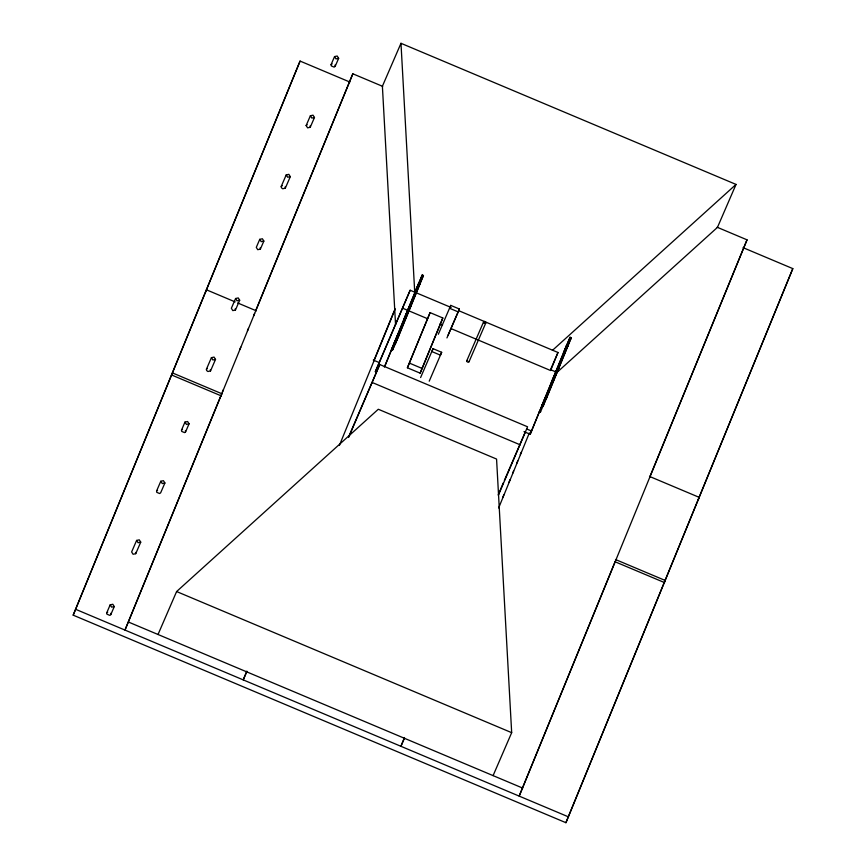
<?xml version="1.0" encoding="UTF-8"?>
<svg xmlns="http://www.w3.org/2000/svg" width="866" height="866" viewBox="0 0 866 866"><rect width="100%" height="100%" fill="white"/><g stroke="black" fill="none" stroke-linecap="round" stroke-linejoin="round"><path stroke-width="1.3" d="M743.039 247.644L792.812 268.612L565.92 822.7L73.188 615.163L300.08 61.075L349.853 82.043M73.188 615.163L300.08 61.075M221.295 394.755L124.985 630.08L352.83 73.794L382.707 86.383M222.313 392.255L223.341 389.754M239.73 349.691L240.759 347.19M247.416 330.92L248.445 328.42M253.565 315.895L254.593 313.395M255.611 310.894L352.83 73.794M246.832 671.118L243.238 679.886L246.723 671.854M373.863 360.7L394.355 310.634M339.44 445.297L395.275 308.859M348.868 436.356L379.752 364.532L527.578 426.797L498.556 494.822M348.63 437.438L379.752 364.532M410.159 290.24L375.346 371.666L410.159 290.24L451.154 307.495M384.396 367.065L418.743 283.074L419.978 283.593L395.394 343.629L394.16 343.109M384.785 366.318L422.218 275.042L423.452 275.561L398.869 335.597L397.635 335.077M397.775 335.034L398.079 334.319M409.878 305.46L410.181 304.745L411.209 305.178L404.887 319.781M392.482 350.08L399.248 334.72L398.014 334.2L391.454 349.647L392.482 350.08L399.096 334.752M423.312 275.594L423.009 276.319L421.991 275.886L422.283 275.161L423.312 275.594L416.687 290.922L415.669 290.489L422.218 275.042M407.399 367.79L430.088 312.615L442.818 317.984L422.153 368.483L420.129 373.149L407.399 367.79L430.088 312.615M420.129 373.149L442.818 317.984M433.043 348.662L431.863 351.553L440.48 355.179L441.66 352.3L433.043 348.662L420.605 377.554M458.19 311.901L459.381 309.01L450.753 305.384L449.573 308.264L458.19 311.901L446.943 337.913M498.166 495.006L503.308 482.882M458.601 310.634L557.985 352.494L550.603 370.529L451.229 328.669M404.509 737.529L400.915 746.297L404.39 738.265M502.854 497.203L503.882 494.702M509.002 482.189L510.031 479.677M512.585 473.421L513.614 470.92M516.688 463.407L517.716 460.907M520.271 454.65L521.3 452.149M498.654 507.952L529.386 432.848M523.995 431.647L530.198 434.256L539.572 411.188L540.601 411.621L540.308 412.335L539.28 411.902L545.829 396.455L547.063 396.974L546.684 397.851L545.45 397.332M530.198 434.256L570.045 337.307L571.279 337.827L546.684 397.851M545.602 397.299L545.894 396.574M543.209 405.883L567.793 345.859L566.57 345.339L541.975 405.364L543.209 405.883L543.588 405.007L542.354 404.487M571.127 337.859L570.835 338.574L569.806 338.141L570.099 337.426L571.127 337.859L564.805 352.462M614.968 562.034L519.178 796.103L747.022 239.828L717.145 227.238M649.803 476.917L747.022 239.828M565.92 822.7L792.812 268.612M205.664 291.896L206.541 289.85L235.162 301.909M331.072 64.625L334.547 56.593L337.188 56.019L338.649 58.325L335.174 66.357L334.157 67.126L331.256 65.903L331.072 64.625L332.089 63.867M306.142 125.548L310.374 115.763L313.016 115.178L314.477 117.484L310.245 127.28L307.603 127.854L306.142 125.548L307.159 124.78M281.212 186.461L286.202 174.921L288.843 174.347L290.305 176.653L285.315 188.193L282.673 188.766L281.396 187.738L281.212 186.461L282.229 185.692M259.757 239.341L256.282 247.384L257.743 249.689L260.385 249.105L263.859 241.073L262.398 238.767L259.757 239.341L261.218 241.646L263.859 241.073M235.584 298.51L231.352 308.296L232.813 310.602L235.455 310.028L239.687 300.242L238.226 297.926L235.584 298.51L237.046 300.816L239.687 300.242M206.422 369.208L211.412 357.669L214.054 357.095L215.526 359.401L210.525 370.94L207.883 371.514L206.606 370.486L206.422 369.208L207.439 368.44M181.492 430.131L184.967 422.088L187.608 421.515L189.069 423.82L185.595 431.853L184.577 432.621L181.676 431.398L181.492 430.131L182.51 429.363M156.562 491.044L160.795 481.258L163.436 480.673L164.908 482.99L160.665 492.776L159.647 493.544L156.746 492.321L156.562 491.044L157.58 490.275M136.622 540.416L131.632 551.956L133.093 554.272L135.735 553.688L140.736 542.148L139.264 539.843L136.622 540.416L138.084 542.722L140.736 542.148M106.702 612.879L110.177 604.847L112.818 604.262L114.28 606.568L110.805 614.6L109.787 615.369L106.886 614.146L106.702 612.879L107.72 612.11M556.903 372.488L717.459 227.368L736.035 184.426L400.98 43.3L382.393 86.243L395.567 324.815M158.023 634.497L176.61 591.543L378.301 409.25L496.564 459.056L511.676 732.668L493.09 775.622M403.556 320.074L410.181 304.745M419.599 284.47L419.978 283.593M423.452 275.561L423.073 276.438L421.839 275.918M438.315 334.276L450.753 305.384M448.123 335.023L459.381 309.01M429.222 381.192L441.66 352.3M466.763 360.776L483.585 321.914M469.026 361.728L485.837 322.866M550.592 369.565L557.985 352.494M504.358 480.446L525.467 431.669M570.045 337.307L563.485 352.754L564.513 353.187M567.793 345.859L567.414 346.736L566.18 346.216M571.279 337.827L570.889 338.703L569.666 338.184M559.025 367.433L552.411 382.761L551.382 382.328L557.996 367L557.704 367.725L558.732 368.158M540.308 412.335L546.922 397.007M698.397 499.433L699.284 497.387L649.511 476.419M552.411 350.394L736.035 184.426M338.649 58.325L336.008 58.899L334.547 56.593M314.477 117.484L311.836 118.068L310.374 115.763M290.305 176.653L287.664 177.227L286.202 174.921M215.526 359.401L212.874 359.975L211.412 357.669M189.069 423.82L186.428 424.405L184.967 422.088M164.908 482.99L162.256 483.564L160.795 481.258M114.28 606.568L111.638 607.153L110.177 604.847M550.83 369.804L555.799 371.893M402.777 308.274L427.62 318.731M440.047 323.96L442.526 325.01M394.539 342.232L395.773 342.752M391.757 348.922L392.774 349.355M409.423 363.114L422.153 368.483M237.652 302.948L256.314 310.818M373.278 360.072L379.503 362.702M526.625 428.951L531.594 431.041M372.369 382.566L520.195 444.832M222.313 393.922L172.54 372.954L171.652 375L221.425 395.957M615.499 559.523L665.272 580.491L664.384 582.537L614.611 561.569M176.61 591.543L511.676 732.668M128.46 622.037L522.653 788.071M75.71 609.328L568.442 816.855M334.99 65.091L335.174 66.357M310.06 126.003L310.245 127.28M285.13 186.915L285.315 188.193M260.201 247.838L260.385 249.105M235.271 308.751L235.455 310.028M210.341 369.663L210.525 370.94M185.411 430.586L185.595 431.853M135.551 552.411L135.735 553.688M110.621 613.334L110.805 614.6M400.98 43.3L414.749 292.654M469.036 361.263A1.223 0.855 23.4 0 1 467.575 362.042A1.223 0.855 23.4 0 1 467.077 360.44M483.574 322.379A1.223 0.855 23.4 0 0 485.523 323.202A1.223 0.855 23.4 0 0 485.036 321.6A1.223 0.855 23.4 0 0 483.574 322.379"/></g></svg>
